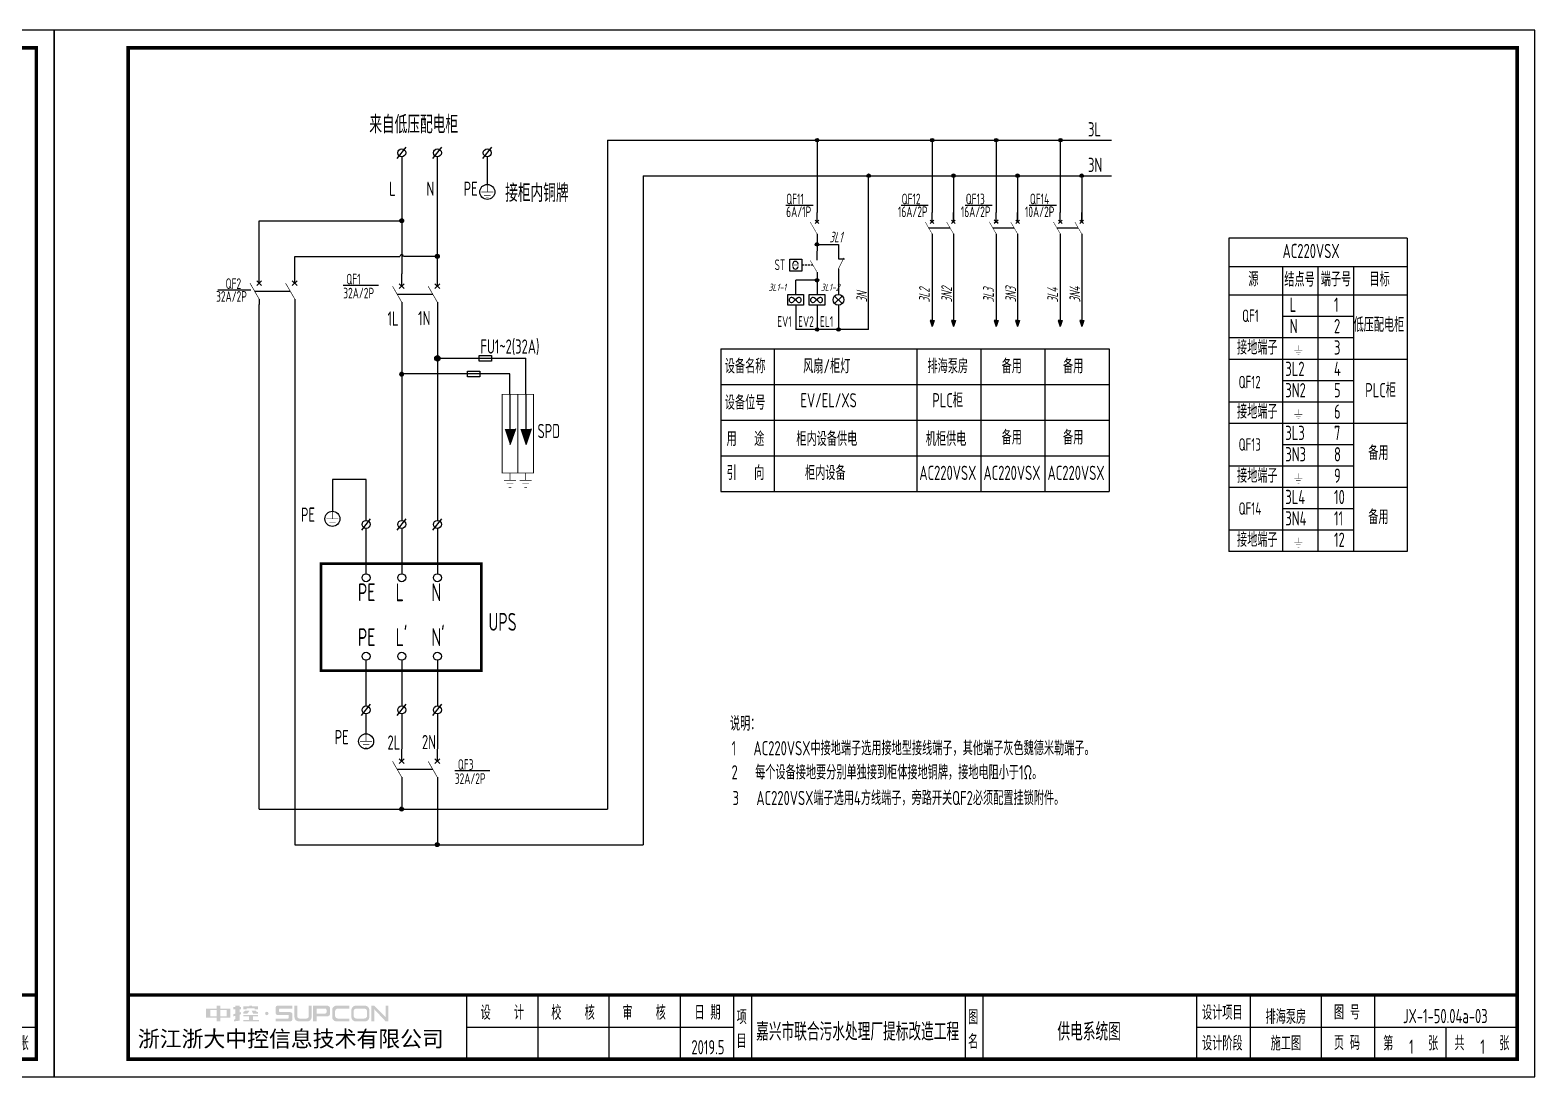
# Model space of a CAD drawing. Header units: millimetres. Extents: x 30557 to 235556, y -116603 to -73383.
# Drawn here: x 175358 to 179583, y -93635 to -90695 of the extents above; entities that cross this region are included whole.
import ezdxf
from ezdxf.enums import TextEntityAlignment as Align

# ---------------------------------------------------------------- set-up
doc = ezdxf.new("R2010")
doc.units = ezdxf.units.MM
doc.linetypes.add('DASHED2', pattern=[0.375, 0.25, -0.125])
doc.linetypes.add('ZWCAD_ISO02W100', pattern=[15, 12, -3])
for name, color, linetype in [('1', 3, 'Continuous'), ('ABDE_DENG', 4, 'Continuous'), ('AXIS', 4, 'Continuous'), ('HZ', 7, 'Continuous'), ('文本层', 2, 'Continuous')]:
    doc.layers.add(name, color=color, linetype=linetype)
doc.layers.add('_Drawing', color=7, linetype='Continuous', lineweight=25)
doc.styles.add('supcon', font='sceie.shx', dxfattribs={"width": 0.75, "height": 40, "bigfont": 'sceic.shx'})
doc.styles.add('SYS', font='romans.shx', dxfattribs={"width": 0.7})
doc.styles.add('Title', font='', dxfattribs={"height": 45})
doc.styles.add('宋体', font='')
doc.styles.get('Title').set_extended_font_data('SimHei')
doc.styles.get('宋体').set_extended_font_data('SimSun')

# ---------------------------------------------------------------- blocks, each defined once
blk = doc.blocks.new('S_301')
at = {"color": 0, "const_width": 0.3}
blk.add_lwpolyline([(0, -7.5), (-4.3, -0.06)], dxfattribs=at)
at = {"color": 0}
for points in [[(0, 0), (0, 5.72)], [(0, -7.5), (0, -10)]]:
    blk.add_lwpolyline(points, dxfattribs=at)
at = {"layer": 'HZ', "color": 7, "linetype": 'Continuous', "style": 'SYS', "width": 0.7, "flags": 1}
for tag in ['XYVALUE', 'VALUE']:
    blk.add_attdef(tag, text='', height=0.02, dxfattribs=at).set_placement((-0.55, 8.72), align=Align.MIDDLE)
blk = doc.blocks.new('1P断路器')
at = {"layer": '1', "color": 4}
for p, q in [((10913.1, 36538.9), (10903.8, 36530.3)), ((10913.1, 36530.3), (10903.8, 36538.9))]:
    blk.add_line(p, q, dxfattribs=at)
at = {"layer": 'ABDE_DENG', "linetype": 'Continuous', "xscale": 4, "yscale": 4, "zscale": 4}
blk.add_blockref('S_301', (10908.5, 36534.6), dxfattribs=at)
blk = doc.blocks.new('中控·SUPCON')
at = {"linetype": 'Continuous'}
h = blk.add_hatch(color=2, dxfattribs=at)
h.dxf.hatch_style = 1
h.paths.add_polyline_path([(34, 33), (20, 33), (20, 37), (15, 37), (15, 36), (15, 33), (0, 33), (0, 20), (13, 20), (15, 20), (15, 15), (20, 15), (20, 20), (22, 20), (34, 20)])
h.paths.add_polyline_path([(20, 30), (20, 31), (29, 31), (29, 22), (20, 22)], flags=16)
h.paths.add_polyline_path([(15, 30), (15, 22), (6, 22), (6, 31), (15, 31)], flags=16)
h.paths.add_polyline_path([(47, 32), (49, 32), (49, 35), (47, 35), (47, 37), (41, 37), (41, 35), (38, 35), (38, 32), (41, 32), (41, 25.8), (38, 25), (38, 22), (41, 22.8), (41, 18.3), (39, 17), (39, 15), (47, 16), (47, 24.5), (49, 25), (49, 28), (47, 27.5)])
h.paths.add_polyline_path([(61, 30), (55, 30), (52, 28), (52, 26), (58, 26)])
h.paths.add_polyline_path([(73, 28), (71, 28), (70, 30), (64, 30), (66, 26), (73, 26)])
h.paths.add_polyline_path([(73, 36), (64.6, 36), (64.6, 37), (60.4, 37), (60.4, 36), (52, 36), (52, 32), (56.8, 32), (56.8, 33.1), (68.2, 33.1), (68.2, 32), (73, 32)])
h.paths.add_polyline_path([(66, 22), (73, 22), (73, 24), (52, 24), (52, 22), (60, 22), (60, 17), (52, 17), (52, 15), (74, 15), (74, 17), (66, 17)])
h.paths.add_polyline_path([(82.7, 26.1, 1), (87.6, 26.1, 1)])
h.paths.add_polyline_path([(118, 28), (103.5, 28, -0.414214), (102.5, 29), (102.5, 32, -0.414214), (103.5, 33), (121, 33), (121, 37), (100.5, 37, 0.414214), (97.5, 34), (97.5, 27, 0.414214), (100.5, 24), (115, 24, -0.414214), (116, 23), (116, 20, -0.414214), (115, 19), (97.5, 19), (97.5, 15), (118, 15, 0.414214), (121, 18), (121, 25, 0.414214)])
h.paths.add_polyline_path([(128, 37), (124, 37), (124, 36), (124, 21, 0.414214), (130, 15), (142, 15, 0.414214), (148, 21), (148, 37), (144, 37), (144, 22, -0.414214), (141, 19), (131, 19, -0.414214), (128, 22)])
h.paths.add_polyline_path([(174, 26), (174, 33, 0.414214), (170, 37), (150, 37), (150, 36), (150, 15), (155, 15), (155, 22), (170, 22, 0.414214)])
h.paths.add_polyline_path([(167, 26), (155, 26), (155, 33), (167, 33, -0.414214), (169, 31), (169, 28, -0.414214)], flags=16)
h.paths.add_polyline_path([(201, 19), (185, 19, -0.414214), (181, 23), (181, 29, -0.414214), (185, 33), (201, 33), (201, 37), (183, 37, 0.414214), (177, 31), (177, 21, 0.414214), (183, 15), (201, 15)])
h.paths.add_polyline_path([(229, 21), (229, 31, 0.414214), (223, 37), (210, 37, 0.414214), (204, 31), (204, 21, 0.414214), (210, 15), (223, 15, 0.414214)])
h.paths.add_polyline_path([(207, 23), (207, 29, -0.414214), (211, 33), (222, 33, -0.414214), (226, 29), (226, 23, -0.414214), (222, 19), (211, 19, -0.414214)], flags=16)
h.paths.add_polyline_path([(236, 32.1), (252, 15), (256, 15), (256, 37), (252, 37), (252, 21), (236, 37), (232, 37), (232, 36), (232, 15), (236, 15)])
h = blk.add_hatch(color=2, dxfattribs=at)
h.dxf.hatch_style = 1
h.paths.add_polyline_path([(34, 33), (20, 33), (20, 37), (15, 37), (15, 36), (15, 33), (0, 33), (0, 20), (13, 20), (15, 20), (15, 15), (20, 15), (20, 20), (22, 20), (34, 20)])
h.paths.add_polyline_path([(20, 30), (20, 31), (29, 31), (29, 22), (20, 22)], flags=16)
h.paths.add_polyline_path([(15, 30), (15, 22), (6, 22), (6, 31), (15, 31)], flags=16)
h.paths.add_polyline_path([(47, 32), (49, 32), (49, 35), (47, 35), (47, 37), (41, 37), (41, 35), (38, 35), (38, 32), (41, 32), (41, 25.8), (38, 25), (38, 22), (41, 22.8), (41, 18.3), (39, 17), (39, 15), (47, 16), (47, 24.5), (49, 25), (49, 28), (47, 27.5)])
h.paths.add_polyline_path([(61, 30), (55, 30), (52, 28), (52, 26), (58, 26)])
h.paths.add_polyline_path([(73, 28), (71, 28), (70, 30), (64, 30), (66, 26), (73, 26)])
h.paths.add_polyline_path([(73, 36), (64.6, 36), (64.6, 37), (60.4, 37), (60.4, 36), (52, 36), (52, 32), (56.8, 32), (56.8, 33.1), (68.2, 33.1), (68.2, 32), (73, 32)])
h.paths.add_polyline_path([(66, 22), (73, 22), (73, 24), (52, 24), (52, 22), (60, 22), (60, 17), (52, 17), (52, 15), (74, 15), (74, 17), (66, 17)])
h.paths.add_polyline_path([(82.7, 26.1, 1), (87.6, 26.1, 1)])
h.paths.add_polyline_path([(118, 28), (103.5, 28, -0.414214), (102.5, 29), (102.5, 32, -0.414214), (103.5, 33), (121, 33), (121, 37), (100.5, 37, 0.414214), (97.5, 34), (97.5, 27, 0.414214), (100.5, 24), (115, 24, -0.414214), (116, 23), (116, 20, -0.414214), (115, 19), (97.5, 19), (97.5, 15), (118, 15, 0.414214), (121, 18), (121, 25, 0.414214)])
h.paths.add_polyline_path([(128, 37), (124, 37), (124, 36), (124, 21, 0.414214), (130, 15), (142, 15, 0.414214), (148, 21), (148, 37), (144, 37), (144, 22, -0.414214), (141, 19), (131, 19, -0.414214), (128, 22)])
h.paths.add_polyline_path([(174, 26), (174, 33, 0.414214), (170, 37), (150, 37), (150, 36), (150, 15), (155, 15), (155, 22), (170, 22, 0.414214)])
h.paths.add_polyline_path([(167, 26), (155, 26), (155, 33), (167, 33, -0.414214), (169, 31), (169, 28, -0.414214)], flags=16)
h.paths.add_polyline_path([(201, 19), (185, 19, -0.414214), (181, 23), (181, 29, -0.414214), (185, 33), (201, 33), (201, 37), (183, 37, 0.414214), (177, 31), (177, 21, 0.414214), (183, 15), (201, 15)])
h.paths.add_polyline_path([(229, 21), (229, 31, 0.414214), (223, 37), (210, 37, 0.414214), (204, 31), (204, 21, 0.414214), (210, 15), (223, 15, 0.414214)])
h.paths.add_polyline_path([(207, 23), (207, 29, -0.414214), (211, 33), (222, 33, -0.414214), (226, 29), (226, 23, -0.414214), (222, 19), (211, 19, -0.414214)], flags=16)
h.paths.add_polyline_path([(236, 32.1), (252, 15), (256, 15), (256, 37), (252, 37), (252, 21), (236, 37), (232, 37), (232, 36), (232, 15), (236, 15)])
h = blk.add_hatch(color=2, dxfattribs=at)
h.dxf.hatch_style = 1
h.paths.add_polyline_path([(34, 33), (20, 33), (20, 37), (15, 37), (15, 36), (15, 33), (0, 33), (0, 20), (13, 20), (15, 20), (15, 15), (20, 15), (20, 20), (22, 20), (34, 20)])
h.paths.add_polyline_path([(20, 30), (20, 31), (29, 31), (29, 22), (20, 22)], flags=16)
h.paths.add_polyline_path([(15, 30), (15, 22), (6, 22), (6, 31), (15, 31)], flags=16)
h.paths.add_polyline_path([(47, 32), (49, 32), (49, 35), (47, 35), (47, 37), (41, 37), (41, 35), (38, 35), (38, 32), (41, 32), (41, 25.8), (38, 25), (38, 22), (41, 22.8), (41, 18.3), (39, 17), (39, 15), (47, 16), (47, 24.5), (49, 25), (49, 28), (47, 27.5)])
h.paths.add_polyline_path([(61, 30), (55, 30), (52, 28), (52, 26), (58, 26)])
h.paths.add_polyline_path([(73, 28), (71, 28), (70, 30), (64, 30), (66, 26), (73, 26)])
h.paths.add_polyline_path([(73, 36), (64.6, 36), (64.6, 37), (60.4, 37), (60.4, 36), (52, 36), (52, 32), (56.8, 32), (56.8, 33.1), (68.2, 33.1), (68.2, 32), (73, 32)])
h.paths.add_polyline_path([(66, 22), (73, 22), (73, 24), (52, 24), (52, 22), (60, 22), (60, 17), (52, 17), (52, 15), (74, 15), (74, 17), (66, 17)])
h.paths.add_polyline_path([(82.7, 26.1, 1), (87.6, 26.1, 1)])
h.paths.add_polyline_path([(118, 28), (103.5, 28, -0.414214), (102.5, 29), (102.5, 32, -0.414214), (103.5, 33), (121, 33), (121, 37), (100.5, 37, 0.414214), (97.5, 34), (97.5, 27, 0.414214), (100.5, 24), (115, 24, -0.414214), (116, 23), (116, 20, -0.414214), (115, 19), (97.5, 19), (97.5, 15), (118, 15, 0.414214), (121, 18), (121, 25, 0.414214)])
h.paths.add_polyline_path([(128, 37), (124, 37), (124, 36), (124, 21, 0.414214), (130, 15), (142, 15, 0.414214), (148, 21), (148, 37), (144, 37), (144, 22, -0.414214), (141, 19), (131, 19, -0.414214), (128, 22)])
h.paths.add_polyline_path([(174, 26), (174, 33, 0.414214), (170, 37), (150, 37), (150, 36), (150, 15), (155, 15), (155, 22), (170, 22, 0.414214)])
h.paths.add_polyline_path([(167, 26), (155, 26), (155, 33), (167, 33, -0.414214), (169, 31), (169, 28, -0.414214)], flags=16)
h.paths.add_polyline_path([(201, 19), (185, 19, -0.414214), (181, 23), (181, 29, -0.414214), (185, 33), (201, 33), (201, 37), (183, 37, 0.414214), (177, 31), (177, 21, 0.414214), (183, 15), (201, 15)])
h.paths.add_polyline_path([(229, 21), (229, 31, 0.414214), (223, 37), (210, 37, 0.414214), (204, 31), (204, 21, 0.414214), (210, 15), (223, 15, 0.414214)])
h.paths.add_polyline_path([(207, 23), (207, 29, -0.414214), (211, 33), (222, 33, -0.414214), (226, 29), (226, 23, -0.414214), (222, 19), (211, 19, -0.414214)], flags=16)
h.paths.add_polyline_path([(236, 32.1), (252, 15), (256, 15), (256, 37), (252, 37), (252, 21), (236, 37), (232, 37), (232, 36), (232, 15), (236, 15)])
h = blk.add_hatch(color=2, dxfattribs=at)
h.dxf.hatch_style = 1
h.paths.add_polyline_path([(34, 33), (20, 33), (20, 37), (15, 37), (15, 36), (15, 33), (0, 33), (0, 20), (13, 20), (15, 20), (15, 15), (20, 15), (20, 20), (22, 20), (34, 20)])
h.paths.add_polyline_path([(20, 30), (20, 31), (29, 31), (29, 22), (20, 22)], flags=16)
h.paths.add_polyline_path([(15, 30), (15, 22), (6, 22), (6, 31), (15, 31)], flags=16)
h.paths.add_polyline_path([(47, 32), (49, 32), (49, 35), (47, 35), (47, 37), (41, 37), (41, 35), (38, 35), (38, 32), (41, 32), (41, 25.8), (38, 25), (38, 22), (41, 22.8), (41, 18.3), (39, 17), (39, 15), (47, 16), (47, 24.5), (49, 25), (49, 28), (47, 27.5)])
h.paths.add_polyline_path([(61, 30), (55, 30), (52, 28), (52, 26), (58, 26)])
h.paths.add_polyline_path([(73, 28), (71, 28), (70, 30), (64, 30), (66, 26), (73, 26)])
h.paths.add_polyline_path([(73, 36), (64.6, 36), (64.6, 37), (60.4, 37), (60.4, 36), (52, 36), (52, 32), (56.8, 32), (56.8, 33.1), (68.2, 33.1), (68.2, 32), (73, 32)])
h.paths.add_polyline_path([(66, 22), (73, 22), (73, 24), (52, 24), (52, 22), (60, 22), (60, 17), (52, 17), (52, 15), (74, 15), (74, 17), (66, 17)])
h.paths.add_polyline_path([(82.7, 26.1, 1), (87.6, 26.1, 1)])
h.paths.add_polyline_path([(118, 28), (103.5, 28, -0.414214), (102.5, 29), (102.5, 32, -0.414214), (103.5, 33), (121, 33), (121, 37), (100.5, 37, 0.414214), (97.5, 34), (97.5, 27, 0.414214), (100.5, 24), (115, 24, -0.414214), (116, 23), (116, 20, -0.414214), (115, 19), (97.5, 19), (97.5, 15), (118, 15, 0.414214), (121, 18), (121, 25, 0.414214)])
h.paths.add_polyline_path([(128, 37), (124, 37), (124, 36), (124, 21, 0.414214), (130, 15), (142, 15, 0.414214), (148, 21), (148, 37), (144, 37), (144, 22, -0.414214), (141, 19), (131, 19, -0.414214), (128, 22)])
h.paths.add_polyline_path([(174, 26), (174, 33, 0.414214), (170, 37), (150, 37), (150, 36), (150, 15), (155, 15), (155, 22), (170, 22, 0.414214)])
h.paths.add_polyline_path([(167, 26), (155, 26), (155, 33), (167, 33, -0.414214), (169, 31), (169, 28, -0.414214)], flags=16)
h.paths.add_polyline_path([(201, 19), (185, 19, -0.414214), (181, 23), (181, 29, -0.414214), (185, 33), (201, 33), (201, 37), (183, 37, 0.414214), (177, 31), (177, 21, 0.414214), (183, 15), (201, 15)])
h.paths.add_polyline_path([(229, 21), (229, 31, 0.414214), (223, 37), (210, 37, 0.414214), (204, 31), (204, 21, 0.414214), (210, 15), (223, 15, 0.414214)])
h.paths.add_polyline_path([(207, 23), (207, 29, -0.414214), (211, 33), (222, 33, -0.414214), (226, 29), (226, 23, -0.414214), (222, 19), (211, 19, -0.414214)], flags=16)
h.paths.add_polyline_path([(236, 32.1), (252, 15), (256, 15), (256, 37), (252, 37), (252, 21), (236, 37), (232, 37), (232, 36), (232, 15), (236, 15)])
h = blk.add_hatch(color=2, dxfattribs=at)
h.dxf.hatch_style = 1
h.paths.add_polyline_path([(34, 33), (20, 33), (20, 37), (15, 37), (15, 36), (15, 33), (0, 33), (0, 20), (13, 20), (15, 20), (15, 15), (20, 15), (20, 20), (22, 20), (34, 20)])
h.paths.add_polyline_path([(20, 30), (20, 31), (29, 31), (29, 22), (20, 22)], flags=16)
h.paths.add_polyline_path([(15, 30), (15, 22), (6, 22), (6, 31), (15, 31)], flags=16)
h.paths.add_polyline_path([(47, 32), (49, 32), (49, 35), (47, 35), (47, 37), (41, 37), (41, 35), (38, 35), (38, 32), (41, 32), (41, 25.8), (38, 25), (38, 22), (41, 22.8), (41, 18.3), (39, 17), (39, 15), (47, 16), (47, 24.5), (49, 25), (49, 28), (47, 27.5)])
h.paths.add_polyline_path([(61, 30), (55, 30), (52, 28), (52, 26), (58, 26)])
h.paths.add_polyline_path([(73, 28), (71, 28), (70, 30), (64, 30), (66, 26), (73, 26)])
h.paths.add_polyline_path([(73, 36), (64.6, 36), (64.6, 37), (60.4, 37), (60.4, 36), (52, 36), (52, 32), (56.8, 32), (56.8, 33.1), (68.2, 33.1), (68.2, 32), (73, 32)])
h.paths.add_polyline_path([(66, 22), (73, 22), (73, 24), (52, 24), (52, 22), (60, 22), (60, 17), (52, 17), (52, 15), (74, 15), (74, 17), (66, 17)])
h.paths.add_polyline_path([(82.7, 26.1, 1), (87.6, 26.1, 1)])
h.paths.add_polyline_path([(118, 28), (103.5, 28, -0.414214), (102.5, 29), (102.5, 32, -0.414214), (103.5, 33), (121, 33), (121, 37), (100.5, 37, 0.414214), (97.5, 34), (97.5, 27, 0.414214), (100.5, 24), (115, 24, -0.414214), (116, 23), (116, 20, -0.414214), (115, 19), (97.5, 19), (97.5, 15), (118, 15, 0.414214), (121, 18), (121, 25, 0.414214)])
h.paths.add_polyline_path([(128, 37), (124, 37), (124, 36), (124, 21, 0.414214), (130, 15), (142, 15, 0.414214), (148, 21), (148, 37), (144, 37), (144, 22, -0.414214), (141, 19), (131, 19, -0.414214), (128, 22)])
h.paths.add_polyline_path([(174, 26), (174, 33, 0.414214), (170, 37), (150, 37), (150, 36), (150, 15), (155, 15), (155, 22), (170, 22, 0.414214)])
h.paths.add_polyline_path([(167, 26), (155, 26), (155, 33), (167, 33, -0.414214), (169, 31), (169, 28, -0.414214)], flags=16)
h.paths.add_polyline_path([(201, 19), (185, 19, -0.414214), (181, 23), (181, 29, -0.414214), (185, 33), (201, 33), (201, 37), (183, 37, 0.414214), (177, 31), (177, 21, 0.414214), (183, 15), (201, 15)])
h.paths.add_polyline_path([(229, 21), (229, 31, 0.414214), (223, 37), (210, 37, 0.414214), (204, 31), (204, 21, 0.414214), (210, 15), (223, 15, 0.414214)])
h.paths.add_polyline_path([(207, 23), (207, 29, -0.414214), (211, 33), (222, 33, -0.414214), (226, 29), (226, 23, -0.414214), (222, 19), (211, 19, -0.414214)], flags=16)
h.paths.add_polyline_path([(236, 32.1), (252, 15), (256, 15), (256, 37), (252, 37), (252, 21), (236, 37), (232, 37), (232, 36), (232, 15), (236, 15)])
h = blk.add_hatch(color=2, dxfattribs=at)
h.dxf.hatch_style = 1
h.paths.add_polyline_path([(34, 33), (20, 33), (20, 37), (15, 37), (15, 36), (15, 33), (0, 33), (0, 20), (13, 20), (15, 20), (15, 15), (20, 15), (20, 20), (22, 20), (34, 20)])
h.paths.add_polyline_path([(20, 30), (20, 31), (29, 31), (29, 22), (20, 22)], flags=16)
h.paths.add_polyline_path([(15, 30), (15, 22), (6, 22), (6, 31), (15, 31)], flags=16)
h.paths.add_polyline_path([(47, 32), (49, 32), (49, 35), (47, 35), (47, 37), (41, 37), (41, 35), (38, 35), (38, 32), (41, 32), (41, 25.8), (38, 25), (38, 22), (41, 22.8), (41, 18.3), (39, 17), (39, 15), (47, 16), (47, 24.5), (49, 25), (49, 28), (47, 27.5)])
h.paths.add_polyline_path([(61, 30), (55, 30), (52, 28), (52, 26), (58, 26)])
h.paths.add_polyline_path([(73, 28), (71, 28), (70, 30), (64, 30), (66, 26), (73, 26)])
h.paths.add_polyline_path([(73, 36), (64.6, 36), (64.6, 37), (60.4, 37), (60.4, 36), (52, 36), (52, 32), (56.8, 32), (56.8, 33.1), (68.2, 33.1), (68.2, 32), (73, 32)])
h.paths.add_polyline_path([(66, 22), (73, 22), (73, 24), (52, 24), (52, 22), (60, 22), (60, 17), (52, 17), (52, 15), (74, 15), (74, 17), (66, 17)])
h.paths.add_polyline_path([(82.7, 26.1, 1), (87.6, 26.1, 1)])
h.paths.add_polyline_path([(118, 28), (103.5, 28, -0.414214), (102.5, 29), (102.5, 32, -0.414214), (103.5, 33), (121, 33), (121, 37), (100.5, 37, 0.414214), (97.5, 34), (97.5, 27, 0.414214), (100.5, 24), (115, 24, -0.414214), (116, 23), (116, 20, -0.414214), (115, 19), (97.5, 19), (97.5, 15), (118, 15, 0.414214), (121, 18), (121, 25, 0.414214)])
h.paths.add_polyline_path([(128, 37), (124, 37), (124, 36), (124, 21, 0.414214), (130, 15), (142, 15, 0.414214), (148, 21), (148, 37), (144, 37), (144, 22, -0.414214), (141, 19), (131, 19, -0.414214), (128, 22)])
h.paths.add_polyline_path([(174, 26), (174, 33, 0.414214), (170, 37), (150, 37), (150, 36), (150, 15), (155, 15), (155, 22), (170, 22, 0.414214)])
h.paths.add_polyline_path([(167, 26), (155, 26), (155, 33), (167, 33, -0.414214), (169, 31), (169, 28, -0.414214)], flags=16)
h.paths.add_polyline_path([(201, 19), (185, 19, -0.414214), (181, 23), (181, 29, -0.414214), (185, 33), (201, 33), (201, 37), (183, 37, 0.414214), (177, 31), (177, 21, 0.414214), (183, 15), (201, 15)])
h.paths.add_polyline_path([(229, 21), (229, 31, 0.414214), (223, 37), (210, 37, 0.414214), (204, 31), (204, 21, 0.414214), (210, 15), (223, 15, 0.414214)])
h.paths.add_polyline_path([(207, 23), (207, 29, -0.414214), (211, 33), (222, 33, -0.414214), (226, 29), (226, 23, -0.414214), (222, 19), (211, 19, -0.414214)], flags=16)
h.paths.add_polyline_path([(236, 32.1), (252, 15), (256, 15), (256, 37), (252, 37), (252, 21), (236, 37), (232, 37), (232, 36), (232, 15), (236, 15)])
blk = doc.blocks.new('supcon图框')
at = {"linetype": 'Continuous'}
for p, q in [((6145.7, 4361.7), (1987.7, 4361.7)), ((1987.7, 4361.7), (1987.7, 1421.7)), ((6145.7, 1421.7), (6145.7, 4361.7)), ((1987.7, 1421.7), (6145.7, 1421.7))]:
    blk.add_line(p, q, dxfattribs=at)
for p, q in [((3145.7, 1651.7), (3145.7, 1471.7)), ((3345.7, 1651.7), (3345.7, 1471.7)), ((3545.7, 1651.7), (3545.7, 1471.7)), ((3745.7, 1651.7), (3745.7, 1471.7)), ((3895.7, 1651.7), (3895.7, 1471.7)), ((3945.7, 1651.7), (3945.7, 1471.7)), ((4545.7, 1651.7), (4545.7, 1471.7)), ((4595.7, 1651.7), (4595.7, 1471.7)), ((5195.7, 1651.7), (5195.7, 1471.7)), ((5345.7, 1651.7), (5345.7, 1471.7)), ((5545.7, 1651.7), (5545.7, 1471.7)), ((5695.7, 1651.7), (5695.7, 1471.7)), ((3145.7, 1561.7), (3895.7, 1561.7)), ((5195.7, 1561.7), (6095.7, 1561.7)), ((5895.7, 1561.7), (5895.7, 1471.7))]:
    blk.add_line(p, q)
at = {"linetype": 'Continuous', "const_width": 10}
blk.add_lwpolyline([(2195.7, 4311.7), (6095.7, 4311.7), (6095.7, 1471.7), (2195.7, 1471.7)], close=True, dxfattribs=at)
blk.add_lwpolyline([(2195.7, 1651.7), (6095.7, 1651.7)], dxfattribs=at)
at = {"linetype": 'Continuous', "xscale": 2, "yscale": 2, "zscale": 2}
blk.add_blockref('中控·SUPCON', (2414.6, 1547.7), dxfattribs=at)
at = {"style": 'supcon', "width": 0.75}
for s, p in [('设    计', (3246.2, 1604.2)), ('校    核', (3444.8, 1604.2)), ('审    核', (3644.5, 1604.2)), ('日 期', (3822.5, 1604.2)), ('项', (3918.2, 1590.7)), ('图', (4568.2, 1590.7)), ('设计项目', (5268, 1604.2)), ('图 号', (5618, 1604.2)), ('目', (3918.2, 1522.9)), ('名', (4568.2, 1522.9)), ('设计阶段', (5268, 1518.1)), ('施工图', (5446.5, 1518.1)), ('页 码', (5618, 1518.1)), ('第      张', (5797, 1518.1)), ('共      张', (5997, 1518.1))]:
    blk.add_text(s, height=40, dxfattribs=at).set_placement(p, align=Align.MIDDLE)
at = {"style": 'Title'}
blk.add_text('浙江浙大中控信息技术有限公司', height=45, dxfattribs=at).set_placement((2222.8, 1506.2))
blk = doc.blocks.new('XX')
at = {"layer": 'ABDE_DENG', "linetype": 'Continuous'}
for p, q in [((-4.5, 0), (-5.5, 0)), ((-3, 0), (-4, 0)), ((-1.5, 0), (-2.5, 0)), ((0, 0), (-1, 0))]:
    blk.add_line(p, q, dxfattribs=at)
blk = doc.blocks.new('温控开关')
at = {"color": 4, "lineweight": -3}
for p, q in [((10981.5, 36493.3), (10981.5, 36523.3)), ((10981.5, 36523.3), (11011.5, 36523.3)), ((11011.5, 36523.3), (11011.5, 36508.3)), ((11011.5, 36508.3), (11011.5, 36493.3)), ((11011.5, 36493.3), (10981.5, 36493.3))]:
    blk.add_line(p, q, dxfattribs=at)
for centre, start, end in [((10995.9, 36511.4), 1.6021, 178.3979), ((10995.9, 36505.2), 181.6021, 358.3979)]:
    blk.add_arc(centre, 6.46, start, end, dxfattribs=at)
at = {"layer": 'ABDE_DENG', "linetype": 'Continuous'}
for name, p, xscale, yscale, zscale in [('XX', (11039, 36508.3), 5, 5, 5), ('S_301', (11049.8, 36521.1), 4, 4, 4)]:
    blk.add_blockref(name, p, dxfattribs=dict(at, xscale=xscale, yscale=yscale, zscale=zscale))
at = {"layer": '1', "color": 4, "style": '宋体', "width": 0.75}
blk.add_text('I', height=15, rotation=90.2156, dxfattribs=at).set_placement((11003.4, 36504.3))
blk = doc.blocks.new('风扇')
at = {"layer": 'AXIS', "color": 0, "linetype": 'ByBlock'}
blk.add_lwpolyline([(10385.5, 36501.6), (10434.1, 36501.6), (10434.1, 36467.7), (10385.5, 36467.7)], close=True, dxfattribs=at)
for centre, radius, start, end in [((10397.1, 36484.3), 7.7, 64.0101, 295.9899), ((10334.7, 36401.1), 111.5, 43.1584, 53.9119), ((10498.1, 36382.6), 136.1, 127.0612, 135.8685), ((10419.5, 36484.3), 7.7, 244.0101, 115.9899)]:
    blk.add_arc(centre, radius, start, end, dxfattribs=at)
blk = doc.blocks.new('S_302')
at = {"color": 0, "linetype": 'Continuous'}
for p, q in [((0, 3.75), (0, 0)), ((0, 0), (2.98, 0))]:
    blk.add_line(p, q, dxfattribs=at)
at = {"color": 0, "linetype": 'Continuous', "const_width": 0.3}
blk.add_lwpolyline([(0, -5), (2.78, 0.46)], dxfattribs=at)
at = {"color": 0, "linetype": 'Continuous'}
blk.add_lwpolyline([(0, -5), (0, -8.75)], dxfattribs=at)
at = {"color": 0, "linetype": 'Continuous', "style": 'SYS', "width": 0.7, "flags": 1}
for tag in ['XYVALUE', 'VALUE']:
    blk.add_attdef(tag, text='', height=0.02, dxfattribs=at).set_placement((2.5, 6.75), align=Align.MIDDLE)
blk = doc.blocks.new('常闭开关')
at = {"layer": 'ABDE_DENG', "linetype": 'Continuous', "xscale": 5, "yscale": 5, "zscale": 5}
blk.add_blockref('S_302', (10573.1, 36568.2), dxfattribs=at)

msp = doc.modelspace()

# ---------------------------------------------------------------- hatches: boundary and pattern name
h = msp.add_hatch(color=256)
h.dxf.hatch_style = 1
h.paths.add_polyline_path([(177572.6, -91004.4, 1), (177562.6, -91004.4, 1)])
h = msp.add_hatch(color=256)
h.dxf.hatch_style = 1
h.paths.add_polyline_path([(177895.7, -91004.4, 1), (177885.7, -91004.4, 1)])
h = msp.add_hatch(color=256)
h.dxf.hatch_style = 1
h.paths.add_polyline_path([(178075.7, -91004.4, 1), (178065.7, -91004.4, 1)])
h = msp.add_hatch(color=256)
h.dxf.hatch_style = 1
h.paths.add_polyline_path([(178256.1, -91004.4, 1), (178246.1, -91004.4, 1)])
h = msp.add_hatch(color=256)
h.dxf.hatch_style = 1
h.paths.add_polyline_path([(177717.5, -91104.4, 1), (177707.5, -91104.4, 1)])
h = msp.add_hatch(color=256)
h.dxf.hatch_style = 1
h.paths.add_polyline_path([(177955.7, -91104.4, 1), (177945.7, -91104.4, 1)])
h = msp.add_hatch(color=256)
h.dxf.hatch_style = 1
h.paths.add_polyline_path([(178135.7, -91104.4, 1), (178125.7, -91104.4, 1)])
h = msp.add_hatch(color=256)
h.dxf.hatch_style = 1
h.paths.add_polyline_path([(178315.7, -91104.4, 1), (178305.7, -91104.4, 1)])
h = msp.add_hatch(color=256)
h.dxf.hatch_style = 1
h.paths.add_polyline_path([(177572.6, -91297.3, 1), (177562.6, -91297.3, 1)])
h = msp.add_hatch(color=256)
h.dxf.hatch_style = 1
h.paths.add_polyline_path([(177572.6, -91398, 1), (177562.6, -91398, 1)])
h = msp.add_hatch(color=256)
h.dxf.hatch_style = 1
h.paths.add_polyline_path([(177572.6, -91536.3, 1), (177562.6, -91536.3, 1)])
h = msp.add_hatch(color=256)
h.dxf.hatch_style = 1
h.paths.add_polyline_path([(177632.6, -91536.3, 1), (177622.6, -91536.3, 1)])
at = {"layer": '1'}
h = msp.add_hatch(color=7, dxfattribs=at)
h.paths.add_polyline_path([(176401.4, -91225.4, 0.414214), (176396, -91230.8), (176401.4, -91230.8)])
h.paths.add_polyline_path([(176401.4, -91225.4), (176401.4, -91230.8), (176406.8, -91230.8, 0.414214)])
h.paths.add_polyline_path([(176406.8, -91230.8), (176396, -91230.8, 1)])
h = msp.add_hatch(color=7, dxfattribs=at)
h.paths.add_polyline_path([(176501.4, -91325.4, 0.414214), (176496, -91330.8), (176501.4, -91330.8)])
h.paths.add_polyline_path([(176501.4, -91325.4), (176501.4, -91330.8), (176506.8, -91330.8, 0.414214)])
h.paths.add_polyline_path([(176506.8, -91330.8), (176496, -91330.8, 1)])
for color, points in [(1, [(177890.7, -91511.4), (177885.1, -91511.4), (177890.7, -91528.3), (177896.3, -91511.4)]), (150, [(177956.3, -91511.4), (177950.7, -91511.4), (177945.1, -91511.4), (177950.7, -91528.3)]), (1, [(178070.7, -91511.4), (178065.1, -91511.4), (178070.7, -91528.3), (178076.3, -91511.4)]), (150, [(178136.3, -91511.4), (178130.7, -91511.4), (178125.1, -91511.4), (178130.7, -91528.3)]), (1, [(178250.7, -91511.4), (178245.1, -91511.4), (178250.7, -91528.3), (178256.3, -91511.4)]), (150, [(178316.3, -91511.4), (178310.7, -91511.4), (178305.1, -91511.4), (178310.7, -91528.3)]), (0, [(176705.4, -91815.6), (176690.4, -91815.6), (176705.4, -91860.6), (176720.4, -91815.6)]), (0, [(176749.4, -91815.6), (176734.4, -91815.6), (176749.4, -91860.6), (176764.4, -91815.6)])]:
    msp.add_hatch(color=color, dxfattribs=at).paths.add_polyline_path(points)
h = msp.add_hatch(color=7, dxfattribs=at)
h.paths.add_polyline_path([(176501.4, -91610, 0.414214), (176494.2, -91617.2), (176501.4, -91617.2)])
h.paths.add_polyline_path([(176501.4, -91610), (176501.4, -91617.2), (176508.6, -91617.2, 0.414214)])
h.paths.add_polyline_path([(176508.6, -91617.2), (176494.2, -91617.2, 1)])
h = msp.add_hatch(color=7, dxfattribs=at)
h.paths.add_polyline_path([(176401.2, -91654.6, 0.414214), (176394, -91661.8), (176401.2, -91661.8)])
h.paths.add_polyline_path([(176401.2, -91654.6), (176401.2, -91661.8), (176408.4, -91661.8, 0.414214)])
h.paths.add_polyline_path([(176408.4, -91661.8), (176394, -91661.8, 1)])
h = msp.add_hatch(color=7, dxfattribs=at)
h.paths.add_polyline_path([(176401.1, -92877.8, 0.414214), (176395.7, -92883.2), (176401.1, -92883.2)])
h.paths.add_polyline_path([(176401.1, -92877.8), (176401.1, -92883.2), (176406.5, -92883.2, 0.414214)])
h.paths.add_polyline_path([(176406.5, -92883.2), (176395.7, -92883.2, 1)])
h = msp.add_hatch(color=7, dxfattribs=at)
h.paths.add_polyline_path([(176501.1, -92977.8, 0.414214), (176495.7, -92983.2), (176501.1, -92983.2)])
h.paths.add_polyline_path([(176501.1, -92977.8), (176501.1, -92983.2), (176506.5, -92983.2, 0.414214)])
h.paths.add_polyline_path([(176506.5, -92983.2), (176495.7, -92983.2, 1)])

# ---------------------------------------------------------------- linework, layer by layer
at = {"color": 1}
for p, q in [((176979.3, -91004.4), (178394.2, -91004.4)), ((176001.1, -91371.5), (176001.1, -91230.8)), ((176001.1, -91230.8), (176401.4, -91230.8)), ((176001.1, -92883.2), (176001.1, -91465.8)), ((176401.4, -91474.6), (176401.4, -92072.5)), ((176001.1, -92883.2), (176979.3, -92883.2))]:
    msp.add_line(p, q, dxfattribs=at)
at = {"color": 150, "linetype": 'Continuous'}
msp.add_line((176501.4, -91380.3), (176501.4, -91051.3), dxfattribs=at)
at = {"color": 150}
for p, q in [((177079.3, -91104.4), (178394.2, -91104.4)), ((177712.5, -91536.3), (177712.5, -91104.4)), ((176101.1, -91371.5), (176101.1, -91330.8)), ((176101.1, -91330.8), (176396.4, -91330.8)), ((176506.4, -91330.8), (176406.4, -91330.8)), ((176101.1, -91465.8), (176101.1, -92983.2)), ((176501.4, -91474.6), (176501.4, -92072.5)), ((176101.1, -92983.2), (177079.3, -92983.2))]:
    msp.add_line(p, q, dxfattribs=at)
at = {"linetype": 'Continuous'}
for p, q in [((177480.4, -91187.1), (177556.6, -91187.1)), ((177803.5, -91187.1), (177879.7, -91187.1)), ((177983.5, -91187.1), (178059.7, -91187.1)), ((178163.5, -91187.1), (178239.7, -91187.1)), ((175884.6, -91424.9), (175978, -91424.9)), ((176236.9, -91411.9), (176335.8, -91411.9)), ((178027.6, -91590.9), (178027.6, -91990.9)), ((176550.1, -92775.3), (176649.1, -92775.3))]:
    msp.add_line(p, q, dxfattribs=at)
at = {"color": 4}
for p, q in [((177881, -91250.8), (177941, -91250.8)), ((178061, -91250.8), (178121, -91250.8)), ((178241, -91250.8), (178301, -91250.8))]:
    msp.add_line(p, q, dxfattribs=at)
at = {"color": 1, "lineweight": -3}
for p, q in [((177567.6, -91297.3), (177627.6, -91297.3)), ((177627.6, -91297.3), (177627.6, -91316.3))]:
    msp.add_line(p, q, dxfattribs=at)
at = {"lineweight": -3}
for p, q in [((179224.2, -91280.1), (178724.2, -91280.1)), ((178724.2, -91280.1), (178724.2, -92160.1)), ((179224.2, -91280.1), (179224.2, -92160.1)), ((179224.2, -91360.1), (178724.2, -91360.1)), ((178874.2, -91360.1), (178874.2, -92160.1)), ((178974.2, -91360.1), (178974.2, -92160.1)), ((179074.2, -91360.1), (179074.2, -92160.1)), ((179224.2, -91440.1), (178724.2, -91440.1)), ((179074.2, -91500.1), (178874.2, -91500.1)), ((179074.2, -91560.1), (178724.2, -91560.1)), ((177297.6, -91590.9), (178387.6, -91590.9)), ((177297.6, -91590.9), (177297.6, -91990.9)), ((177447.6, -91590.9), (177447.6, -91990.9)), ((177847.6, -91590.9), (177847.6, -91990.9)), ((178027.6, -91590.9), (178027.6, -91990.9)), ((178207.6, -91590.9), (178207.6, -91990.9)), ((178387.6, -91590.9), (178387.6, -91990.9)), ((176501.4, -91617.2), (176749.4, -91617.2)), ((176501.4, -91618.6), (176501.4, -91618.6)), ((176749.4, -91718.6), (176749.4, -91617.2)), ((179224.2, -91620.1), (178724.2, -91620.1)), ((176705.4, -91661.2), (176401.4, -91661.2)), ((176705.4, -91718.6), (176705.4, -91661.2)), ((177297.6, -91690.9), (178387.6, -91690.9)), ((179074.2, -91680.1), (178874.2, -91680.1)), ((179074.2, -91740.1), (178724.2, -91740.1)), ((177297.6, -91790.9), (178387.6, -91790.9)), ((179224.2, -91800.1), (178724.2, -91800.1)), ((179074.2, -91860.1), (178874.2, -91860.1)), ((177297.6, -91890.9), (178387.6, -91890.9)), ((179074.2, -91920.1), (178724.2, -91920.1)), ((179224.2, -91980.1), (178724.2, -91980.1)), ((177297.6, -91990.9), (178387.6, -91990.9)), ((179074.2, -92040.1), (178874.2, -92040.1)), ((176508.3, -92074.9), (176508.3, -92074.9)), ((179074.2, -92100.1), (178724.2, -92100.1)), ((179224.2, -92160.1), (178724.2, -92160.1))]:
    msp.add_line(p, q, dxfattribs=at)
at = {"color": 4, "linetype": 'DASHED2'}
for p, q in [((175988.3, -91428.5), (176088.3, -91428.5)), ((176388.5, -92771.5), (176488.5, -92771.5))]:
    msp.add_line(p, q, dxfattribs=at)
at = {"color": 4, "linetype": 'ZWCAD_ISO02W100', "lineweight": -3, "ltscale": 0.1}
msp.add_line((176388.5, -91437.3), (176488.5, -91437.3), dxfattribs=at)
at = {"color": 60, "lineweight": -3}
for p, q in [((176301.4, -91957.6), (176206.7, -91957.6)), ((176206.7, -91957.6), (176206.7, -92047)), ((176301.4, -92072.4), (176301.4, -91957.6)), ((176301.3, -92671.8), (176301.3, -92615.9))]:
    msp.add_line(p, q, dxfattribs=at)
at = {"lineweight": -3}
for points in [[(176618.5, -91609.3), (176653, -91609.3), (176653, -91625.1), (176618.5, -91625.1)], [(176586.4, -91653.3), (176620.9, -91653.3), (176620.9, -91669.1), (176586.4, -91669.1)]]:
    msp.add_lwpolyline(points, close=True, dxfattribs=at)
for points, const_width in [([(176683.4, -91939.1), (176727.4, -91939.1), (176727.4, -91718.6), (176683.4, -91718.6)], 2.25), ([(176727.4, -91939.1), (176771.4, -91939.1), (176771.4, -91718.6), (176727.4, -91718.6)], 2.25), ([(176174.5, -92194.2), (176174.5, -92494.2), (176624.5, -92494.2), (176624.5, -92194.2)], 7.5)]:
    msp.add_lwpolyline(points, close=True, dxfattribs=dict(at, const_width=const_width))
for centre in [(177567.6, -91004.4), (177890.7, -91004.4), (178070.7, -91004.4), (178251.1, -91004.4), (177712.5, -91104.4), (177950.7, -91104.4), (178130.7, -91104.4), (178310.7, -91104.4), (177567.6, -91297.3), (177567.6, -91398), (177567.6, -91536.3), (177627.6, -91536.3)]:
    msp.add_circle(centre, 5)
at = {"color": 150}
msp.add_arc((176401.4, -91330.8), 5, 360, 180, dxfattribs=at)
at = {"layer": '1', "color": 1, "linetype": 'Continuous'}
for p, q in [((177567.6, -91004.4), (177567.6, -91208.1)), ((177890.7, -91004.4), (177890.7, -91208.1)), ((178070.7, -91004.4), (178070.7, -91208.1)), ((178250.7, -91004.4), (178250.7, -91208.1)), ((176401.4, -91051.3), (176401.4, -91380.2)), ((177567.6, -91278.8), (177567.6, -91315.8)), ((177890.7, -91278.8), (177890.7, -91511.4)), ((178070.7, -91278.8), (178070.7, -91511.4)), ((178250.7, -91278.8), (178250.7, -91511.4)), ((177567.6, -91386.6), (177567.6, -91437.8)), ((177885.1, -91511.4), (177890.7, -91528.3)), ((177890.7, -91511.4), (177885.1, -91511.4)), ((177890.7, -91511.4), (177896.3, -91511.4)), ((177896.3, -91511.4), (177890.7, -91528.3)), ((178065.1, -91511.4), (178070.7, -91528.3)), ((178070.7, -91511.4), (178065.1, -91511.4)), ((178070.7, -91511.4), (178076.3, -91511.4)), ((178076.3, -91511.4), (178070.7, -91528.3)), ((178245.1, -91511.4), (178250.7, -91528.3)), ((178250.7, -91511.4), (178245.1, -91511.4)), ((178250.7, -91511.4), (178256.3, -91511.4)), ((178256.3, -91511.4), (178250.7, -91528.3)), ((176401.4, -92095), (176401.4, -92222.2)), ((176401.4, -92465.2), (176401.4, -92593.4)), ((176401.4, -92615.9), (176401.4, -92714.4)), ((176401.4, -92808.8), (176401.4, -92883.2))]:
    msp.add_line(p, q, dxfattribs=at)
at = {"layer": '1', "color": 7}
for p, q in [((176388.9, -91056), (176413.8, -91024.1)), ((176488.9, -91056), (176513.8, -91024.1)), ((176629.2, -91056), (176654.1, -91024.1)), ((176288.9, -92099.6), (176313.8, -92067.7)), ((176288.9, -92099.6), (176313.8, -92067.7)), ((176388.9, -92099.6), (176413.8, -92067.8)), ((176388.9, -92099.6), (176413.8, -92067.8)), ((176288.8, -92620.5), (176313.7, -92588.7)), ((176388.9, -92620.5), (176413.8, -92588.7))]:
    msp.add_line(p, q, dxfattribs=at)
at = {"layer": '1', "color": 60, "ltscale": 0.5}
msp.add_line((176641.7, -91051.3), (176641.7, -91128.6), dxfattribs=at)
at = {"layer": '1', "color": 150}
for p, q in [((177950.7, -91104.4), (177950.7, -91233.8)), ((178130.7, -91104.4), (178130.7, -91233.8)), ((178310.7, -91104.4), (178310.7, -91233.8)), ((177950.7, -91267.6), (177950.7, -91511.5)), ((178130.7, -91267.6), (178130.7, -91511.5)), ((178310.7, -91267.6), (178310.7, -91511.5)), ((177950.7, -91511.4), (177945.1, -91511.4)), ((177945.1, -91511.4), (177950.7, -91528.2)), ((177945.1, -91511.4), (177950.7, -91528.3)), ((177956.3, -91511.4), (177950.7, -91528.2)), ((177950.7, -91511.4), (177956.3, -91511.4)), ((177956.3, -91511.4), (177950.7, -91528.3)), ((178130.7, -91511.4), (178125.1, -91511.4)), ((178125.1, -91511.4), (178130.7, -91528.2)), ((178125.1, -91511.4), (178130.7, -91528.3)), ((178136.3, -91511.4), (178130.7, -91528.2)), ((178130.7, -91511.4), (178136.3, -91511.4)), ((178136.3, -91511.4), (178130.7, -91528.3)), ((178310.7, -91511.4), (178305.1, -91511.4)), ((178305.1, -91511.4), (178310.7, -91528.2)), ((178305.1, -91511.4), (178310.7, -91528.3)), ((178316.3, -91511.4), (178310.7, -91528.2)), ((178310.7, -91511.4), (178316.3, -91511.4)), ((178316.3, -91511.4), (178310.7, -91528.3)), ((176501.4, -92095), (176501.4, -92222.2)), ((176501.4, -92465.2), (176501.4, -92593.4)), ((176501.4, -92615.9), (176501.4, -92714.4)), ((176501.4, -92808.8), (176501.4, -92983.2))]:
    msp.add_line(p, q, dxfattribs=at)
at = {"layer": '1', "color": 0}
for p, q in [((177638.4, -91442.2), (177616.8, -91463.7)), ((177638.4, -91463.7), (177616.8, -91442.2)), ((176488.9, -92099.6), (176513.8, -92067.8)), ((176488.9, -92099.6), (176513.8, -92067.8)), ((176488.9, -92620.5), (176513.8, -92588.7))]:
    msp.add_line(p, q, dxfattribs=at)
at = {"layer": '1', "color": 0, "linetype": 'Continuous'}
for p, q in [((176705.4, -91718.6), (176705.4, -91815.6)), ((176749.4, -91718.6), (176749.4, -91815.6)), ((176720.4, -91815.6), (176705.4, -91860.6)), ((176764.4, -91815.6), (176749.4, -91860.6))]:
    msp.add_line(p, q, dxfattribs=at)
at = {"layer": '1', "color": 60}
for p, q in [((176301.3, -92222.2), (176301.3, -92094.9)), ((176301.3, -92593.4), (176301.3, -92465.2))]:
    msp.add_line(p, q, dxfattribs=at)
at = {"layer": '1', "color": 0}
for points, const_width in [([(176641.7, -91128.9), (176641.7, -91150)], 1.62), ([(176624.6, -91150), (176658.7, -91150)], 1.62), ([(176632.7, -91159.5), (176651.1, -91159.5)], 1.62), ([(176638.4, -91166.5), (176645.5, -91166.5)], 1.62), ([(178907.5, -91594.6), (178930.2, -91594.6)], 1.08), ([(178912.9, -91600.9), (178925.2, -91600.9)], 1.08), ([(178916.7, -91607.5), (178921.4, -91607.5)], 1.08), ([(178918.9, -91580.5), (178918.9, -91594.6)], 1.08), ([(178907.5, -91774.6), (178930.2, -91774.6)], 1.08), ([(178918.9, -91760.5), (178918.9, -91774.6)], 1.08), ([(178912.9, -91780.9), (178925.2, -91780.9)], 1.08), ([(178916.7, -91787.5), (178921.4, -91787.5)], 1.08), ([(178918.9, -91940.5), (178918.9, -91954.6)], 1.08), ([(178907.5, -91954.6), (178930.2, -91954.6)], 1.08), ([(178912.9, -91960.9), (178925.2, -91960.9)], 1.08), ([(178916.7, -91967.5), (178921.4, -91967.5)], 1.08), ([(176189.7, -92068), (176223.8, -92068)], 1.62), ([(176206.7, -92047), (176206.7, -92068)], 1.62), ([(176197.8, -92077.5), (176216.2, -92077.5)], 1.62), ([(178907.5, -92134.6), (178930.2, -92134.6)], 1.08), ([(178912.9, -92140.9), (178925.2, -92140.9)], 1.08), ([(178916.7, -92147.5), (178921.4, -92147.5)], 1.08), ([(178918.9, -92120.5), (178918.9, -92134.6)], 1.08), ([(176284.3, -92692.9), (176318.3, -92692.9)], 1.62), ([(176292.3, -92702.3), (176310.8, -92702.3)], 1.62), ([(176301.3, -92671.8), (176301.3, -92692.9)], 1.62), ([(176298, -92709.4), (176305.1, -92709.4)], 1.62)]:
    msp.add_lwpolyline(points, dxfattribs=dict(at, const_width=const_width))
at = {"layer": '1', "color": 2, "const_width": 1.62}
for points in [[(176705.4, -91939.1), (176705.4, -91960.2)], [(176749.4, -91939.1), (176749.4, -91960.2)], [(176722.5, -91960.2), (176688.4, -91960.2)], [(176714.4, -91969.7), (176695.9, -91969.7)], [(176708.7, -91979.6), (176701.6, -91979.6)], [(176766.4, -91960.2), (176732.4, -91960.2)], [(176758.4, -91969.7), (176739.9, -91969.7)], [(176752.7, -91979.6), (176745.6, -91979.6)]]:
    msp.add_lwpolyline(points, dxfattribs=at)
at = {"layer": '1', "color": 7}
for centre, radius in [((176401.4, -91040.1), 11.2), ((176501.4, -91040.1), 11.2), ((176641.7, -91040.1), 11.2), ((176401.4, -91230.8), 5.4), ((176501.4, -91330.8), 5.4), ((176501.4, -91617.2), 7.2), ((176301.4, -92083.7), 11.2), ((176301.4, -92083.7), 11.2), ((176401.4, -92083.7), 11.2), ((176401.4, -92083.7), 11.2), ((176301.3, -92233.4), 11.2), ((176401.4, -92233.4), 11.2), ((176501.4, -92233.4), 11.2), ((176301.3, -92454), 11.2), ((176401.4, -92454), 11.2), ((176501.4, -92454), 11.2), ((176301.3, -92604.6), 11.2), ((176401.4, -92604.6), 11.2), ((176401.1, -92883.2), 5.4), ((176501.1, -92983.2), 5.4)]:
    msp.add_circle(centre, radius, dxfattribs=at)
at = {"layer": '1', "color": 0}
for centre, radius in [((177627.6, -91452.9), 15.2), ((176501.4, -92083.7), 11.2), ((176501.4, -92083.7), 11.2), ((176501.4, -92604.6), 11.2)]:
    msp.add_circle(centre, radius, dxfattribs=at)
at = {"layer": 'AXIS', "color": 1, "linetype": 'ByBlock'}
for p, q in [((176979.3, -91004.4), (176979.3, -92883.2)), ((177627.6, -91386.6), (177627.6, -91437.7)), ((177567.6, -91398), (177507.6, -91398)), ((177507.6, -91437.8), (177507.6, -91398))]:
    msp.add_line(p, q, dxfattribs=at)
at = {"layer": 'AXIS', "color": 150, "linetype": 'ByBlock'}
for p, q in [((177079.3, -91104.4), (177079.3, -92983.2)), ((177507.6, -91468.2), (177507.6, -91536.3)), ((177567.6, -91468.2), (177567.6, -91536.3)), ((177627.6, -91468.2), (177627.6, -91536.3)), ((177712.5, -91536.3), (177507.6, -91536.3))]:
    msp.add_line(p, q, dxfattribs=at)
at = {"layer": 'AXIS', "color": 0, "linetype": 'ByBlock'}
for centre in [(176641.7, -91150), (176206.7, -92068), (176301.3, -92692.9)]:
    msp.add_circle(centre, 21.1, dxfattribs=at)

# ---------------------------------------------------------------- block references
for p in [(169279.6, -95057.1), (173437.6, -95057.1)]:
    msp.add_blockref('supcon图框', p)
at = {"lineweight": -3}
for name, p, xscale, yscale, zscale in [('1P断路器', (165295.5, -132335.3), 1.125, 1.125, 1.125), ('1P断路器', (165618.6, -132335.3), 1.125, 1.125, 1.125), ('1P断路器', (165678.6, -132335.3), 1.125, 1.125, 1.125), ('1P断路器', (165798.6, -132335.3), 1.125, 1.125, 1.125), ('1P断路器', (165858.6, -132335.3), 1.125, 1.125, 1.125), ('1P断路器', (165978.6, -132335.3), 1.125, 1.125, 1.125), ('1P断路器', (166038.6, -132335.3), 1.125, 1.125, 1.125), ('温控开关', (165136.6, -132427.8), 1.125, 1.125, 1.125), ('常闭开关', (165732.8, -132476.7), 1.125, 1.125, 1.125), ('1P断路器', (159638.4, -146207.8), 1.5, 1.5, 1.5), ('1P断路器', (159738.4, -146207.8), 1.5, 1.5, 1.5), ('1P断路器', (160038.7, -146216.5), 1.5, 1.5, 1.5), ('1P断路器', (160138.7, -146216.5), 1.5, 1.5, 1.5), ('风扇', (168138.8, -124289.2), 0.9000000000000001, 0.9000000000000001, 0.9000000000000001), ('风扇', (168198.8, -124289.2), 0.9000000000000001, 0.9000000000000001, 0.9000000000000001), ('1P断路器', (160038.7, -147550.7), 1.5, 1.5, 1.5), ('1P断路器', (160138.7, -147550.7), 1.5, 1.5, 1.5)]:
    msp.add_blockref(name, p, dxfattribs=dict(at, xscale=xscale, yscale=yscale, zscale=zscale))

# ---------------------------------------------------------------- texts
at = {"style": 'supcon', "width": 0.75}
for s, p in [('L', (178894.9, -91486.7)), ('N', (178894.9, -91546.7)), ('3L2', (178882.6, -91666.7)), ('3N2', (178882.6, -91726.7)), ('3L3', (178882.6, -91846.7)), ('3N3', (178882.6, -91906.7)), ('3L4', (178882.6, -92026.7)), ('3N4', (178882.6, -92086.7))]:
    msp.add_text(s, height=40, dxfattribs=at).set_placement(p)
at = {"color": 3, "style": 'supcon', "width": 0.75}
for s, p in [('排海泵房', (178884, -93464.4)), ('2019.5', (177261.1, -93552))]:
    msp.add_text(s, height=40, dxfattribs=at).set_placement(p, align=Align.MIDDLE)
at = {"layer": '1', "color": 0, "style": 'supcon', "width": 0.75}
for s, height, p in [('来自低压配电柜', 50, (176310.3, -90985.5)), ('3L', 40, (178328.5, -90994)), ('3N', 40, (178328.5, -91094)), ('L', 40, (176366.1, -91161)), ('N', 40, (176470.9, -91161)), ('接柜内铜牌', 50, (176691.9, -91177.9)), ('QF11', 30, (177480.9, -91184.7)), ('QF12', 30, (177805.1, -91184.7)), ('QF13', 30, (177985.1, -91184.7)), ('QF14', 30, (178165.1, -91184.7)), ('6A/1P', 30, (177480.9, -91220.7)), ('16A/2P', 30, (177794.7, -91220.7)), ('16A/2P', 30, (177971.3, -91220.7)), ('10A/2P', 30, (178151.3, -91220.7)), ('ST', 30, (177448.2, -91369.5)), ('QF2', 30, (175906.9, -91422.5)), ('QF1', 30, (176245.7, -91409.8)), ('32A/2P', 30, (175880.1, -91458.5)), ('32A/2P', 30, (176237.2, -91449.1)), ('1L', 40, (176361.4, -91525.6)), ('1N', 40, (176447.3, -91524.4)), ('EV1', 30, (177455.9, -91528.9)), ('EV2', 30, (177514.4, -91528.9)), ('EL1', 30, (177575.9, -91528.9)), ('FU1~2(32A)', 40, (176622.4, -91604.1)), ('设备名称', 40, (177308.6, -91659.3)), ('设备位号', 40, (177308.6, -91761.5)), ('SPD', 40, (176782.7, -91841.4)), ('用   途', 40, (177313.5, -91863.5)), ('引   向', 40, (177313.5, -91958.9)), ('PE', 40, (176118.5, -92076.3)), ('UPS', 50, (176645, -92382.4)), ('PE', 40, (176213.1, -92701.1)), ('2L', 40, (176361.4, -92716.1)), ('2N', 40, (176458.3, -92714.9)), ('QF3', 30, (176558.9, -92773.1)), ('32A/2P', 30, (176550.4, -92812.5))]:
    msp.add_text(s, height=height, dxfattribs=at).set_placement(p)
msp.add_text('PE', height=40, rotation=0.2156, dxfattribs=at).set_placement((176575.3, -91161))
at = {"layer": '1', "color": 0, "style": 'supcon', "oblique": 15, "width": 0.75}
for s, height, rotation, p in [('3L1', 30, 0.2156, (177601.7, -91292)), ('3L1-1', 20, 0.2156, (177431.2, -91428)), ('3L1-2', 20, 0.2156, (177578.2, -91428)), ('3N', 30, 90.2156, (177708.4, -91460.3)), ('3L2', 30, 90.2156, (177884.1, -91460.4)), ('3N2', 30, 90.2156, (177946.6, -91460.3)), ('3L3', 30, 90.2156, (178064.1, -91460.4)), ('3N3', 30, 90.2156, (178126.6, -91460.3)), ('3L4', 30, 90.2156, (178244.1, -91460.4)), ('3N4', 30, 90.2156, (178306.6, -91460.3))]:
    msp.add_text(s, height=height, rotation=rotation, dxfattribs=at).set_placement(p)
at = {"layer": '1', "color": 7, "style": 'supcon', "width": 0.75}
for s, height, p in [('风扇/柜灯', 40, (177528.7, -91659.3)), ('排海泵房', 40, (177877.7, -91659.3)), ('备用', 40, (178086, -91659.3)), ('备用', 40, (178258.3, -91659.3)), ('EV/EL/XS', 40, (177521, -91755)), ('PLC柜', 40, (177891.1, -91755)), ('备用', 40, (178086, -91859.3)), ('备用', 40, (178258.3, -91859.3)), ('柜内设备供电', 40, (177509.5, -91863.5)), ('机柜供电', 40, (177872.8, -91863.5)), ('柜内设备', 40, (177533.8, -91958.9)), ('AC220VSX', 40, (177854.9, -91958.9)), ('AC220VSX', 40, (178034.9, -91958.9)), ('AC220VSX', 40, (178214.9, -91958.9)), ('PE', 50, (176278.3, -92299.3)), ('L', 50, (176384.4, -92299.3)), ('N', 50, (176484.8, -92299.3)), ("L'", 50, (176384.4, -92425.3)), ("N'", 50, (176484.8, -92425.3)), ('PE', 50, (176278.3, -92425.3)), ('说明：', 40, (177323, -92663.1)), ('1   AC220VSX中接地端子选用接地型接线端子，其他端子灰色魏德米勒端子。', 40, (177327.5, -92732.2)), ('2   每个设备接地要分别单独接到柜体接地铜牌，接地电阻小于1Ω。', 40, (177327.5, -92799.9)), ('3   AC220VSX端子选用4方线端子，旁路开关QF2必须配置挂锁附件。', 40, (177330.5, -92872.1))]:
    msp.add_text(s, height=height, dxfattribs=at).set_placement(p)
at = {"layer": '_Drawing', "color": 3, "style": 'supcon', "width": 0.75}
for s, height, p in [('JX-1-50.04a-03', 40, (179331.8, -93464.4)), ('嘉兴市联合污水处理厂提标改造工程', 50, (177681.6, -93505.9)), ('供电系统图', 50, (178331.6, -93505.9)), ('1', 40, (179236.6, -93550.6)), ('1', 40, (179436.6, -93550.6))]:
    msp.add_text(s, height=height, dxfattribs=at).set_placement(p, align=Align.MIDDLE)
at = {"layer": '文本层', "color": 0, "style": 'supcon', "width": 0.75}
for s, p in [('AC220VSX', (178874.8, -91335.8)), ('源', (178778.7, -91414.9)), ('结点号', (178879.7, -91415.8)), ('端子号 ', (178981.8, -91414.9)), ('目标', (179118.7, -91414.9)), ('1', (179019.2, -91486.7)), ('2', (179019.2, -91546.7)), ('3', (179019.2, -91606.7)), ('4', (179019.2, -91666.7)), ('5', (179019.2, -91726.7)), ('6', (179019.2, -91786.7)), ('7', (179019.2, -91846.7)), ('8', (179019.2, -91906.7)), ('9', (179019.2, -91966.7)), ('10', (179019.2, -92026.7)), ('11', (179019.2, -92086.7)), ('12', (179019.2, -92146.7))]:
    msp.add_text(s, height=40, dxfattribs=at).set_placement(p)
at = {"layer": '文本层', "color": 7, "style": 'supcon', "width": 0.75}
for s, height, p in [('QF1', 35, (178761.2, -91515.2)), ('低压配电柜', 40, (179074, -91542.9)), ('接地端子', 40, (178746.9, -91606.7)), ('QF12', 35, (178751.4, -91701.4)), ('PLC柜', 40, (179106.8, -91726.7)), ('接地端子', 40, (178746.9, -91786.7)), ('QF13', 35, (178751.4, -91876.7)), ('备用', 40, (179115.3, -91902.7)), ('接地端子', 40, (178746.9, -91966.7)), ('QF14', 35, (178751.4, -92056.7)), ('备用', 40, (179115.3, -92082.7)), ('接地端子', 40, (178746.9, -92146.7))]:
    msp.add_text(s, height=height, dxfattribs=at).set_placement(p)

doc.saveas('drawing.dxf')
